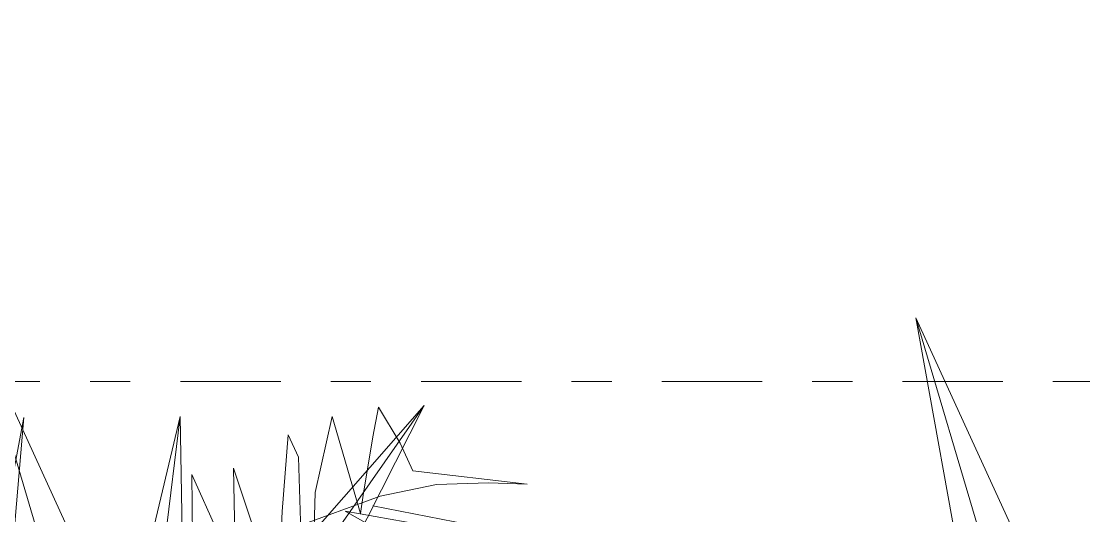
# Model space of a CAD drawing. Header units: metres. Extents: x 8 to 2416, y -346 to 476.
# Drawn here: x 36.892 to 39.54, y 42.618 to 43.851 of the extents above; entities that cross this region are included whole.
import ezdxf

# ---------------------------------------------------------------- set-up
doc = ezdxf.new("R2010")
doc.units = ezdxf.units.M
for name, pattern in [('0', [0]), ('CONTINU', [0]), ('DASHDOT', [1, 0.5, -0.25, 0, -0.25])]:
    doc.linetypes.add(name, pattern=pattern)
doc.layers.get('0').update_dxf_attribs({"color": 250, "linetype": '0', "lineweight": 20})
doc.layers.add('A-SECT-IDEN', color=251, linetype='CONTINU', lineweight=9)
doc.layers.add('ARBOLES', color=86, linetype='Continuous', lineweight=0)
doc.layers.add('arboles oscuros', color=7, linetype='Continuous', lineweight=0, true_color=0x4d582c)
doc.layers.add('hatch piso', color=253, linetype='Continuous', lineweight=0, transparency=0.7)

# ---------------------------------------------------------------- blocks, each defined once
blk = doc.blocks.new('ARBUSTO 2')
at = {"layer": 'arboles oscuros', "color": 252, "true_color": 0x8da178}
for p, q in [((-0.05977702681866504, 1.359074349447354), (2.273736754432321e-13, 5.684341886080801e-14)), ((1.025296746805907, 0.8941045583435425), (2.273736754432321e-13, 2.842170943040401e-14)), ((0.6435375006567483, -1.198547398107166), (2.273736754432321e-13, 5.684341886080801e-14))]:
    blk.add_line(p, q, dxfattribs=at)
for points in [[(2.273736754432321e-13, 5.684341886080801e-14), (0.07705867763343122, 0.6283973886395131), (-0.05977702681866504, 1.359074349447354), (-0.1086469566062078, 0.619762369598817), (2.273736754432321e-13, 5.684341886080801e-14)], [(2.273736754432321e-13, 2.842170943040401e-14), (0.5393461615883552, 0.3315524631603068), (1.025296746805907, 0.8941045583435425), (0.4168094627543724, 0.4713591281699507), (2.273736754432321e-13, 2.842170943040401e-14)], [(2.273736754432321e-13, 8.526512829121202e-14), (0.2032239390853192, -0.5996009910182636), (0.6435375006567483, -1.198547398107138), (0.3667923397808863, -0.5112464527296936), (2.273736754432321e-13, 8.526512829121202e-14)]]:
    blk.add_lwpolyline(points, dxfattribs=at)
blk = doc.blocks.new('PL MUEBLES 1N NASAS 09')
at = {"layer": 'hatch piso'}
h = blk.add_hatch(dxfattribs=at)
h.set_pattern_fill('AR-BRSTD', color=256, scale=0.002, angle=-90.00000000000001)
h.set_pattern_definition([(270, (-8.745879547549919, 232.0100725299206), (0.1354836, -2.178742458197296e-17), []), (0, (-8.745879547549919, 232.0100725299206), (0.1354836, 0.2032), [0.1354836, -0.1354836])])
edge = h.paths.add_edge_path()
edge.add_line((62.33047333544064, 47.14807486002906), (63.23047333544037, 47.14807486002911))
edge.add_line((63.23047333544037, 47.14807486002911), (63.23047333544059, 48.44807486002907))
edge.add_line((63.23047333544059, 48.44807486002907), (56.53309564073618, 48.44807486002884))
edge.add_line((56.53309564073618, 48.44807486002884), (56.53309564073629, 48.27307486002911))
edge.add_line((56.53309564073629, 48.27307486002911), (56.38309564073631, 48.27307486002911))
edge.add_line((56.38309564073631, 48.27307486002911), (56.38309564073633, 48.45357486002917))
edge.add_line((56.38309564073633, 48.45357486002917), (54.58787718628311, 48.45357486002946))
edge.add_line((54.58787718628311, 48.45357486002946), (54.58787718628315, 46.94807486002907))
edge.add_line((54.58787718628315, 46.94807486002907), (55.82569395206997, 46.94807486002912))
edge.add_arc((55.87547333544112, 46.99728881121364), 0.07000000000002685, 180.0000000000116, 224.6727403341577, ccw=False)
edge.add_line((55.80547333544109, 46.99728881121362), (55.80547333544109, 47.10728881121358))
edge.add_arc((55.8754733354411, 47.10728881121359), 0.07000000000000739, 90.00000000001171, 180.0000000000116, ccw=False)
edge.add_line((55.87547333544109, 47.1772888112136), (55.9854733354411, 47.1772888112136))
edge.add_arc((55.98547333544109, 47.10728881121359), 0.07000000000000739, -1.1709744285326451e-11, 89.9999999999884, ccw=False)
edge.add_line((56.05547333544109, 47.10728881121358), (56.05547333544109, 46.99728881121362))
edge.add_arc((55.98547333544108, 46.9972888112136), 0.0700000000000145, -44.67274033409598, 1.750777300912887e-11, ccw=False)
edge.add_line((56.03525271881227, 46.94807486002915), (59.0256939700979, 46.94807486002929))
edge.add_arc((59.07547333674199, 46.99728882813308), 0.07000000000004498, 179.9999999999884, 224.6727598081308, ccw=False)
edge.add_line((59.00547333674194, 46.99728882813309), (59.00547333674194, 47.10728882813305))
edge.add_arc((59.07547333674194, 47.10728882813305), 0.06999999999999318, 90, 180, ccw=False)
edge.add_line((59.07547333674194, 47.17728882813304), (59.18547333674195, 47.17728882813304))
edge.add_arc((59.18547333674195, 47.10728882813305), 0.06999999999999318, 0, 90, ccw=False)
edge.add_line((59.25547333674194, 47.10728882813305), (59.25547333674194, 46.99728882813309))
edge.add_arc((59.18547333674189, 46.99728882813309), 0.07000000000005002, -90, 0, ccw=False)
edge.add_line((59.18547333674189, 46.92728882813304), (59.07547333674199, 46.92728882813304))
edge.add_arc((59.07547333674199, 46.99728882813307), 0.0700000000000287, 229.9947977251994, 270, ccw=False)
edge.add_line((59.03047333544123, 46.94366980275089), (59.03047333544112, 44.97199442516524))
edge.add_arc((59.07547333674192, 44.91837539978317), 0.0699999999999629, 89.9999999999884, 130.0052022748909, ccw=False)
edge.add_line((59.07547333674194, 44.98837539978314), (59.18547333674195, 44.98837539978314))
edge.add_arc((59.18547333674195, 44.91837539978314), 0.06999999999999318, 0, 90, ccw=False)
edge.add_line((59.25547333674194, 44.91837539978314), (59.25547333674194, 44.80837539978319))
edge.add_arc((59.18547333674189, 44.80837539978319), 0.07000000000005002, -90, 0, ccw=False)
edge.add_line((59.18547333674189, 44.73837539978314), (59.07547333674199, 44.73837539978314))
edge.add_arc((59.07547333674198, 44.80837539978323), 0.07000000000009265, 229.9947977250752, 270.0000000000116, ccw=False)
edge.add_line((59.03047333544106, 44.7547563744011), (59.03047333544089, 41.1719944251663))
edge.add_arc((59.07547333674065, 41.11837539978324), 0.07000000000005885, 90.00000000001751, 130.0052022737088, ccw=False)
edge.add_line((59.07547333674063, 41.1883753997833), (59.18547333674053, 41.1883753997833))
edge.add_arc((59.18547333674053, 41.11837539978325), 0.07000000000005002, 0, 90, ccw=False)
edge.add_line((59.25547333674058, 41.11837539978325), (59.25547333674058, 41.00837539978329))
edge.add_arc((59.18547333674059, 41.00837539978329), 0.06999999999999318, -90, 0, ccw=False)
edge.add_line((59.18547333674059, 40.9383753997833), (59.07547333674057, 40.9383753997833))
edge.add_arc((59.07547333674057, 41.00837539978329), 0.06999999999999318, 180, 270, ccw=False)
edge.add_line((59.00547333674058, 41.00837539978329), (59.00547333674058, 41.11837539978325))
edge.add_arc((59.07547333674064, 41.11837539978322), 0.07000000000005713, 149.8480530798668, 179.9999999999767, ccw=False)
edge.add_line((59.01494459063377, 41.15353604390046), (56.03909236191515, 41.15353604390057))
edge.add_arc((55.98547333544103, 41.10853604390083), 0.07000000000006618, 2.9103830456733704e-11, 40.005200884535725, ccw=False)
edge.add_line((56.05547333544109, 41.10853604390087), (56.05547333544109, 40.99853604390091))
edge.add_arc((55.9854733354411, 40.99853604390091), 0.06999999999999318, -90, 0, ccw=False)
edge.add_line((55.9854733354411, 40.92853604390092), (55.87547333544109, 40.92853604390092))
edge.add_arc((55.87547333544109, 40.99853604390091), 0.06999999999999318, 180, 270, ccw=False)
edge.add_line((55.80547333544109, 40.99853604390091), (55.80547333544109, 41.10853604390087))
edge.add_arc((55.87547333544116, 41.10853604390083), 0.07000000000006423, 139.9947991154644, 179.9999999999709, ccw=False)
edge.add_line((55.82185430896703, 41.15353604390057), (50.43629332391805, 41.15353604390077))
edge.add_arc((50.38267429744407, 41.10853604390091), 0.07000000000003498, -3.490185918053612e-11, 40.005200884686076, ccw=False)
edge.add_line((50.4526742974441, 41.10853604390087), (50.4526742974441, 40.99853604390091))
edge.add_arc((50.38267429744411, 40.99853604390091), 0.06999999999999318, -90, 0, ccw=False)
edge.add_line((50.38267429744411, 40.92853604390092), (50.2726742974441, 40.92853604390092))
edge.add_arc((50.2726742974441, 40.99853604390091), 0.06999999999999318, 180, 270, ccw=False)
edge.add_line((50.2026742974441, 40.99853604390091), (50.2026742974441, 41.10853604390087))
edge.add_arc((50.27267429744415, 41.10853604390086), 0.07000000000005002, 139.9947991152424, 179.9999999999942, ccw=False)
edge.add_line((50.21905527097022, 41.1535360439008), (46.43047333544075, 41.15353604390094))
edge.add_line((46.43047333544075, 41.15353604390094), (46.43047333544064, 40.95353604390095))
edge.add_line((46.43047333544064, 40.95353604390095), (44.33047333544016, 40.95353604390101))
edge.add_line((44.33047333544016, 40.95353604390101), (44.33047333544033, 39.35357486002907))
edge.add_line((44.33047333544033, 39.35357486002907), (47.83047333544033, 39.35357486002907))
edge.add_line((47.83047333544033, 39.35357486002907), (47.83047333544062, 38.95357486002915))
edge.add_line((47.83047333544062, 38.95357486002915), (62.33047333543995, 38.95357486002904))
edge.add_line((62.33047333543995, 38.95357486002904), (62.33047333544064, 47.14807486002906))
blk = doc.blocks.new('A2')
at = {"layer": 'ARBOLES', "color": 87, "true_color": 0x4f6a34, "extrusion": (-5.0859915e-09, -1.3773533e-08, 1)}
for p, q in [((742.601222337961, -22.00758989509937, 1.3878254386e-06), (743.7327444197526, -16.07307767194449, 1.47531955e-06)), ((743.7327444197526, -16.07307767194449, 1.47531955e-06), (748.0370841854826, -23.23854907398275, 1.3985175288e-06)), ((672.9605389616278, -18.1317282673744, 1.0870178243e-06), (669.6607591100585, -35.78493841722504, 8.270881001e-07)), ((670.3238983674772, -49.17918450321325, 6.459747306e-07), (672.9605389616278, -18.1317282673744, 1.0870178243e-06)), ((731.0998198420621, -33.08442492430037, 1.176762251e-06), (734.4891265896376, -17.91076543079131, 1.4029951356e-06)), ((734.4891265896376, -17.91076543079131, 1.4029951356e-06), (740.1416709554561, -37.27610277955182, 1.1650148156e-06)), ((724.5119248545083, -36.88403053135348, 1.0909222801e-06), (725.695625074004, -21.59808659749666, 1.3074840221e-06)), ((725.695625074004, -21.59808659749666, 1.3074840221e-06), (727.7252365024327, -26.01380875526134, 1.2569865138e-06)), ((740.6250683720973, -33.64284100375305, 1.2175162216e-06), (742.601222337961, -22.00758989509937, 1.3878254386e-06)), ((748.0370841854826, -23.23854907398275, 1.3985175288e-06), (750.5629763889018, -28.79006576211509, 1.3349001968e-06)), ((727.7252365024327, -26.01380875526134, 1.2569865138e-06), (728.1938347947307, -40.94223689358964, 1.0537526036e-06)), ((706.6281117936015, -42.01132818123514, 9.293443561e-07), (706.474541338148, -29.51998689899729, 1.1006131991e-06)), ((706.474541338148, -29.51998689899729, 1.1006131991e-06), (711.7072099815364, -41.21429045673145, 9.661546316e-07)), ((715.0763460834676, -41.70832014524701, 9.764854949e-07), (714.757296491647, -28.26066433770393, 1.160084542e-06)), ((714.757296491647, -28.26066433770393, 1.160084542e-06), (719.4055914732985, -41.9996809100819, 9.944909329e-07)), ((750.5629763889018, -28.79006576211509, 1.3349001968e-06), (773.3313227319678, -31.42831958916354, 1.4143617362e-06)), ((744.0146918202977, -33.83593419596308, 1.2320962421e-06), (755.2747975951235, -31.51806069762118, 1.3212903512e-06)), ((755.2747975951235, -31.51806069762118, 1.3212903512e-06), (765.6312741765543, -31.14113643347771, 1.3791548816e-06)), ((765.6312741765543, -31.14113643347771, 1.3791548816e-06), (773.3313227319678, -31.42831958916354, 1.4143617362e-06)), ((726.984592131158, -40.05996772297566, 1.0597543692e-06), (744.0146918202977, -33.83593419596308, 1.2320962421e-06)), ((730.6530506082757, -46.30364336248931, 9.924146455e-07), (731.0998198420621, -33.08442492430037, 1.176762251e-06)), ((740.1416709554561, -37.27610277955182, 1.1650148156e-06), (740.6250683720973, -33.64284100375305, 1.2175162216e-06)), ((742.5503139812023, -35.77502666359026, 1.1979402749e-06), (764.4055536469234, -40.0343488883854, 1.2504299224e-06)), ((723.5825457398911, -55.20210574225565, 8.33890853e-07), (724.5119248545083, -36.88403053135348, 1.0909222801e-06)), ((757.9739297581731, -40.53642047051724, 1.2108034387e-06), (737.0515353772472, -36.80355727772807, 1.1558070334e-06)), ((737.0515353772472, -36.80355727772807, 1.1558070334e-06), (766.3426635393017, -53.386671200075, 1.0763733953e-06))]:
    blk.add_line(p, q, dxfattribs=at)

msp = doc.modelspace()

# ---------------------------------------------------------------- linework, layer by layer
at = {"layer": 'A-SECT-IDEN', "linetype": 'DASHDOT', "ltscale": 0.5}
msp.add_line((73.5387475144791, 42.95353604389646), (23.88263808651908, 42.95353604389646), dxfattribs=at)

# ---------------------------------------------------------------- block references
msp.add_blockref('PL MUEBLES 1N NASAS 09', (-11.87892169482075, 3.552713678800501e-15))
at = {"layer": 'ARBOLES', "xscale": 0.0125, "yscale": 0.0125, "zscale": 0.0125}
msp.add_blockref('A2', (28.48620033971957, 43.09001496474767, 2.552721577047787e-09), dxfattribs=at)
at = {"layer": 'arboles oscuros'}
for p, xscale, yscale, zscale, rotation in [((39.49102686490534, 41.8693333732744), 0.9529508504097018, 0.9529508504097018, 0.9529508504097018, 14.02447005196064), ((37.15460954041902, 41.83008637414798), 0.9529508504097018, 0.9529508504097018, 0.9529508504097018, 14.02447005196064), ((37.15807635107814, 41.81897955538682), 0.7754526281055341, 0.7754526281055341, 0.7754526281055341, 144.6685050625734)]:
    msp.add_blockref('ARBUSTO 2', p, dxfattribs=dict(at, xscale=xscale, yscale=yscale, zscale=zscale, rotation=rotation))

doc.saveas('drawing.dxf')
